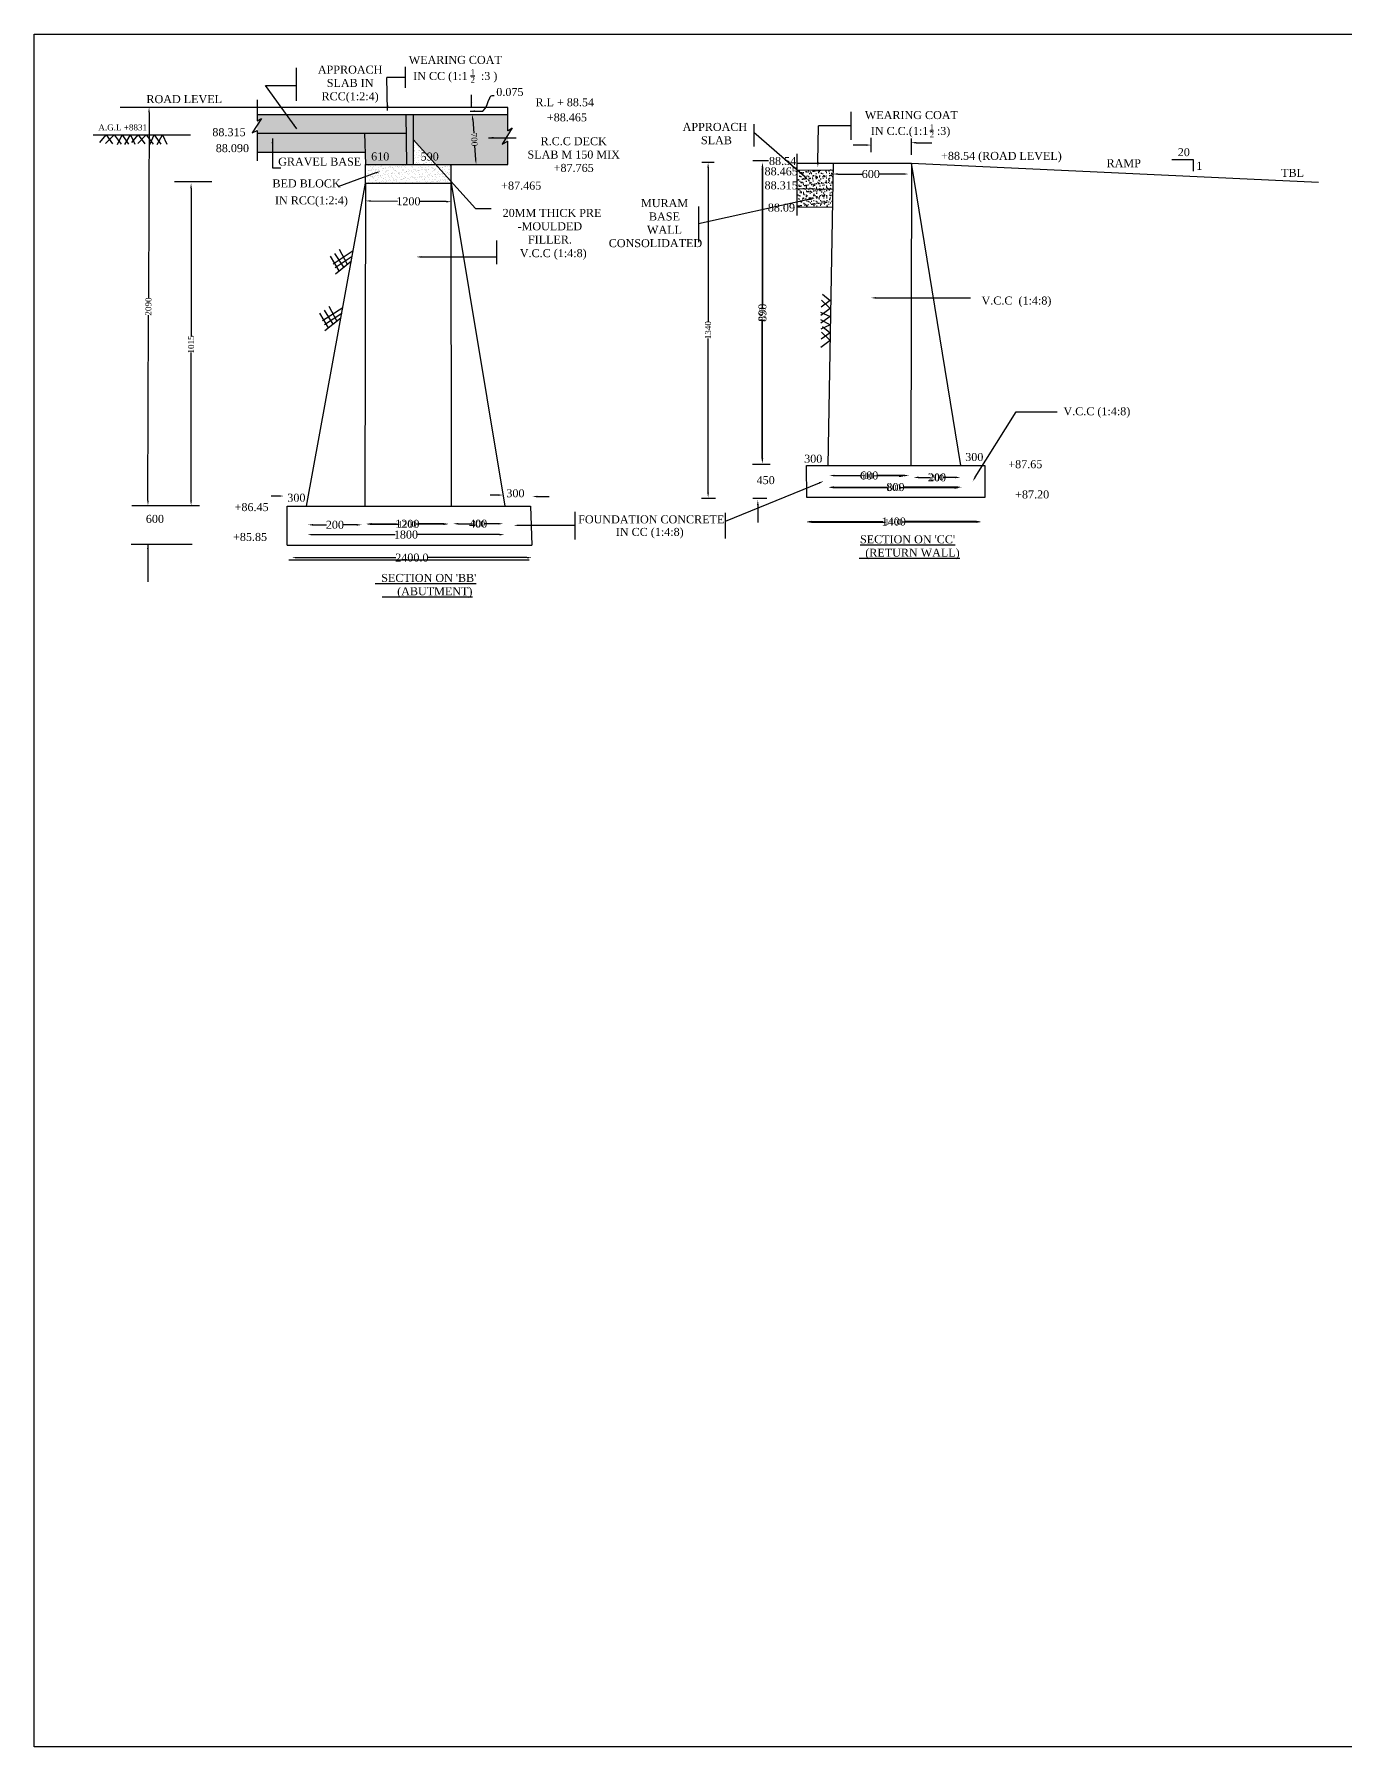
# Model space of a CAD drawing. Header units: millimetres. Extents: x 985 to 27594, y 860 to 17976.
# Drawn here: x 985 to 14090, y 860 to 17976 of the extents above; entities that cross this region are included whole.
import ezdxf

# ---------------------------------------------------------------- set-up
doc = ezdxf.new("R2010")
doc.units = ezdxf.units.MM
for name, color, linetype in [('DIM', 5, 'Continuous'), ('DOT LINE', 3, 'Continuous'), ('dwg', 20, 'Continuous'), ('HATCH', 2, 'Continuous'), ('TEXT', 7, 'Continuous')]:
    doc.layers.add(name, color=color, linetype=linetype)
doc.layers.add('TITLE', color=7, linetype='Continuous', lineweight=30)
doc.styles.get("Standard").update_dxf_attribs({"font": 'TIMES.TTF', "height": 60})
doc.dimstyles.get("Standard").update_dxf_attribs({"dimtxt": 60, "dimasz": 50, "dimexe": 0.18, "dimexo": 0.0625, "dimgap": 0.09, "dimtad": 0, "dimdec": 1, "dimzin": 0, "dimdsep": 46, "dimtxsty": 'Standard', "dimcen": 0.1035, "dimse1": 1, "dimse2": 1, "dimclrd": 5, "dimclre": 5, "dimclrt": 4, "dimadec": 0, "dimazin": 0, "dimtfac": 1, "dimtdec": 1, "dimtofl": 0, "dimtmove": 0, "dimatfit": 3, "dimfxl": 1, "dimtolj": 1, "dimtzin": 0, "dimarcsym": 0})

# ---------------------------------------------------------------- blocks, each defined once
blk = doc.blocks.new('*D2')
at = {"layer": 'Defpoints', "color": 0}
for p in [(7702, 16692), (7718, 16692), (7702, 13345)]:
    blk.add_point(p, dxfattribs=at)
at = {"layer": 'DIM', "color": 5, "lineweight": -2}
for p, q in [((7718, 16642), (7718, 15100)), ((7718, 13395), (7718, 14937))]:
    blk.add_line(p, q, dxfattribs=at)
at = {"layer": 'DIM', "color": 5}
for points in [[(7710, 16642), (7727, 16642), (7718, 16692)], [(7710, 13395), (7727, 13395), (7718, 13345)]]:
    blk.add_solid(points, dxfattribs=at)
at = {"layer": 'DIM', "color": 4, "insert": (7718, 15019), "char_height": 60, "attachment_point": 5, "rotation": 90}
blk.add_mtext('\\A1;1340', dxfattribs=at)
blk = doc.blocks.new('*D3')
at = {"layer": 'Defpoints', "color": 0}
for p in [(2132, 17245), (2121, 13266), (2121, 13266)]:
    blk.add_point(p, dxfattribs=at)
at = {"layer": 'DIM', "color": 5, "lineweight": -2}
for p, q in [((2132, 17195), (2127, 15342)), ((2121, 13316), (2126, 15169))]:
    blk.add_line(p, q, dxfattribs=at)
at = {"layer": 'DIM', "color": 5}
for points in [[(2123, 17195), (2140, 17195), (2132, 17245)], [(2113, 13316), (2130, 13316), (2121, 13266)]]:
    blk.add_solid(points, dxfattribs=at)
at = {"layer": 'DIM', "color": 4, "insert": (2126, 15255), "char_height": 60, "attachment_point": 5, "rotation": 89.8432}
blk.add_mtext('\\A1;2090', dxfattribs=at)
blk = doc.blocks.new('*D4')
at = {"layer": 'Defpoints', "color": 0}
for p in [(2539, 16487), (2552, 16487), (2539, 13266)]:
    blk.add_point(p, dxfattribs=at)
at = {"layer": 'DIM', "color": 5, "lineweight": -2}
for p, q in [((2552, 16437), (2552, 14957)), ((2552, 13316), (2552, 14796))]:
    blk.add_line(p, q, dxfattribs=at)
at = {"layer": 'DIM', "color": 5}
for points in [[(2543, 16437), (2560, 16437), (2552, 16487)], [(2543, 13316), (2560, 13316), (2552, 13266)]]:
    blk.add_solid(points, dxfattribs=at)
at = {"layer": 'DIM', "color": 4, "insert": (2552, 14876), "char_height": 60, "attachment_point": 5, "rotation": 90}
blk.add_mtext('\\A1;1015', dxfattribs=at)
blk = doc.blocks.new('*D5')
at = {"layer": 'Defpoints', "color": 0}
for p in [(5358, 17173), (5396, 16676), (5400, 16676)]:
    blk.add_point(p, dxfattribs=at)
at = {"layer": 'DIM', "color": 5, "lineweight": -2}
for p, q in [((5366, 17124), (5376, 16988)), ((5396, 16726), (5386, 16862))]:
    blk.add_line(p, q, dxfattribs=at)
at = {"layer": 'DIM', "color": 5}
for points in [[(5374, 17124), (5357, 17123), (5362, 17174)], [(5404, 16727), (5387, 16726), (5400, 16676)]]:
    blk.add_solid(points, dxfattribs=at)
at = {"layer": 'DIM', "color": 4, "insert": (5381, 16925), "char_height": 60, "attachment_point": 5, "rotation": 274.3344}
blk.add_mtext('\\A1;700', dxfattribs=at)
blk = doc.blocks.new('*D6')
at = {"layer": 'Defpoints', "color": 0}
for p in [(8700, 13106), (10446, 13106), (10446, 13101)]:
    blk.add_point(p, dxfattribs=at)
at = {"layer": 'DIM', "color": 5, "lineweight": -2}
for p, q in [((8750, 13101), (9491, 13101)), ((10396, 13101), (9655, 13101))]:
    blk.add_line(p, q, dxfattribs=at)
at = {"layer": 'DIM', "color": 5}
for points in [[(8750, 13110), (8750, 13093), (8700, 13101)], [(10396, 13110), (10396, 13093), (10446, 13101)]]:
    blk.add_solid(points, dxfattribs=at)
at = {"layer": 'DIM', "color": 4, "insert": (9573, 13101), "char_height": 60, "attachment_point": 5}
blk.add_mtext('\\A1;1400', dxfattribs=at)
blk = doc.blocks.new('*D7')
at = {"layer": 'Defpoints', "color": 0}
for p in [(8930, 13566), (9677, 13558), (9677, 13558)]:
    blk.add_point(p, dxfattribs=at)
at = {"layer": 'DIM', "color": 5, "lineweight": -2}
for p, q in [((8980, 13566), (9240, 13563)), ((9627, 13559), (9366, 13562))]:
    blk.add_line(p, q, dxfattribs=at)
at = {"layer": 'DIM', "color": 5}
for points in [[(8980, 13574), (8979, 13558), (8930, 13566)], [(9627, 13567), (9627, 13550), (9677, 13558)]]:
    blk.add_solid(points, dxfattribs=at)
at = {"layer": 'DIM', "color": 4, "insert": (9303, 13562), "char_height": 60, "attachment_point": 5, "rotation": 359.361}
blk.add_mtext('\\A1;600', dxfattribs=at)
blk = doc.blocks.new('*D8')
at = {"layer": 'Defpoints', "color": 0}
for p in [(9772, 13547), (10239, 13547), (10239, 13547)]:
    blk.add_point(p, dxfattribs=at)
at = {"layer": 'DIM', "color": 5, "lineweight": -2}
for p, q in [((9822, 13547), (9941, 13547)), ((10189, 13547), (10069, 13547))]:
    blk.add_line(p, q, dxfattribs=at)
at = {"layer": 'DIM', "color": 5}
for points in [[(9822, 13556), (9822, 13539), (9772, 13547)], [(10189, 13556), (10189, 13539), (10239, 13547)]]:
    blk.add_solid(points, dxfattribs=at)
at = {"layer": 'DIM', "color": 4, "insert": (10005, 13547), "char_height": 60, "attachment_point": 5}
blk.add_mtext('\\A1;200', dxfattribs=at)
blk = doc.blocks.new('*D9')
at = {"layer": 'Defpoints', "color": 0}
for p in [(8926, 13450), (10229, 13446), (10229, 13442)]:
    blk.add_point(p, dxfattribs=at)
at = {"layer": 'DIM', "color": 5, "lineweight": -2}
for p, q in [((8976, 13446), (9515, 13444)), ((10179, 13442), (9640, 13444))]:
    blk.add_line(p, q, dxfattribs=at)
at = {"layer": 'DIM', "color": 5}
for points in [[(8976, 13454), (8976, 13437), (8926, 13446)], [(10179, 13450), (10179, 13433), (10229, 13442)]]:
    blk.add_solid(points, dxfattribs=at)
at = {"layer": 'DIM', "color": 4, "insert": (9578, 13444), "char_height": 60, "attachment_point": 5, "rotation": 359.8169}
blk.add_mtext('\\A1;800', dxfattribs=at)
blk = doc.blocks.new('*D10')
at = {"layer": 'Defpoints', "color": 0}
for p in [(4305, 13083), (5121, 13083), (5121, 13079)]:
    blk.add_point(p, dxfattribs=at)
at = {"layer": 'DIM', "color": 5, "lineweight": -2}
for p, q in [((4355, 13079), (4631, 13079)), ((5071, 13079), (4795, 13079))]:
    blk.add_line(p, q, dxfattribs=at)
at = {"layer": 'DIM', "color": 5}
for points in [[(4355, 13087), (4355, 13071), (4305, 13079)], [(5071, 13087), (5071, 13071), (5121, 13079)]]:
    blk.add_solid(points, dxfattribs=at)
at = {"layer": 'DIM', "color": 4, "insert": (4713, 13079), "char_height": 60, "attachment_point": 5}
blk.add_mtext('\\A1;1200', dxfattribs=at)
blk = doc.blocks.new('*D11')
at = {"layer": 'Defpoints', "color": 0}
for p in [(5171, 13084), (5671, 13084), (5671, 13084)]:
    blk.add_point(p, dxfattribs=at)
at = {"layer": 'DIM', "color": 5, "lineweight": -2}
for p, q in [((5221, 13084), (5356, 13084)), ((5621, 13084), (5485, 13084))]:
    blk.add_line(p, q, dxfattribs=at)
at = {"layer": 'DIM', "color": 5}
for points in [[(5221, 13092), (5221, 13076), (5171, 13084)], [(5621, 13092), (5621, 13076), (5671, 13084)]]:
    blk.add_solid(points, dxfattribs=at)
at = {"layer": 'DIM', "color": 4, "insert": (5421, 13084), "char_height": 60, "attachment_point": 5}
blk.add_mtext('\\A1;400', dxfattribs=at)
blk = doc.blocks.new('*D12')
at = {"layer": 'Defpoints', "color": 0}
for p in [(8257, 16672), (8257, 13688), (8260, 13688)]:
    blk.add_point(p, dxfattribs=at)
at = {"layer": 'DIM', "color": 5, "lineweight": -2}
for p, q in [((8260, 16622), (8260, 15243)), ((8260, 13738), (8260, 15118))]:
    blk.add_line(p, q, dxfattribs=at)
at = {"layer": 'DIM', "color": 5}
for points in [[(8251, 16622), (8268, 16622), (8260, 16672)], [(8251, 13738), (8268, 13738), (8260, 13688)]]:
    blk.add_solid(points, dxfattribs=at)
at = {"layer": 'DIM', "color": 4, "insert": (8260, 15180), "char_height": 60, "attachment_point": 5, "rotation": 90}
blk.add_mtext('\\A1;890', dxfattribs=at)

msp = doc.modelspace()

# ---------------------------------------------------------------- hatches: boundary and pattern name
at = {"layer": 'HATCH'}
h = msp.add_hatch(dxfattribs=at)
h.set_pattern_fill('AR-SAND', color=256, style=0)
h.paths.add_polyline_path([(4698.33, 17173.45), (3213.87, 17173.89), (3213.87, 16987.48), (4700.99, 16987.48)])
h.paths.add_polyline_path([(4284.61, 16987.48), (3213.87, 16987.48), (3213.87, 16797.96), (4291.72, 16797.96)])
h.paths.add_polyline_path([(4700.99, 16987.48), (4284.61, 16987.48), (4296.29, 16676.07), (4705.45, 16676.07)])
h.paths.add_polyline_path([(5717.5, 17173.14), (4769.48, 17173.43), (4770.67, 16924.75), (4995.12, 16676.07), (5717.5, 16676.07)])
h.paths.add_polyline_path([(4331.54, 16815.37), (4539.44, 16815.37), (4539.44, 16693.99), (4331.54, 16693.99)], flags=24)
h.paths.add_polyline_path([(5433.47, 17033.54), (5449.24, 16825.54), (5327.97, 16816.35), (5312.21, 17024.35)], flags=24)
h.paths.add_polyline_path([(4825.5, 16814.75), (5032.83, 16814.75), (5032.83, 16693.13), (4825.5, 16693.13)], flags=25)
msp.add_hatch(color=256, dxfattribs=at).paths.add_polyline_path([(4769.48, 17173.43), (4698.33, 17173.45), (4705.45, 16676.07), (4771.86, 16676.07)])
h = msp.add_hatch(dxfattribs=at)
h.set_pattern_fill('AR-SAND', color=256, style=0)
h.paths.add_polyline_path([(8966.77, 16620.12), (8606.01, 16618.42), (8606.01, 16435.15), (8963.36, 16428.96)])
h.paths.add_polyline_path([(8963.36, 16428.96), (8606.01, 16435.15), (8606.01, 16247.59), (8960.2, 16252.39)])

# ---------------------------------------------------------------- linework, layer by layer
at = {"layer": 'DIM'}
for p, q in [((9145.96, 17201.15), (9145.96, 16921.33)), ((8174.65, 17078.9), (8174.65, 16853.41)), ((9145.96, 17061.24), (8819.85, 17061.24)), ((9344.89, 16940.79), (9344.89, 16797.02)), ((9747.67, 16933.02), (9747.67, 16769.82)), ((5603.2, 15915.73), (5603.2, 15677.23)), ((6387.18, 13202.26), (6387.18, 12925.63))]:
    msp.add_line(p, q, dxfattribs=at)
at = {"layer": 'DIM', "color": 5}
for p, q in [((8261.21, 16647.25), (8261.21, 15275.84)), ((9016.07, 16579.43), (9259.88, 16579.43)), ((9671.76, 16579.43), (9427.96, 16579.43)), ((4345.89, 16310.11), (4614.15, 16307.7)), ((5100.77, 16303.32), (4832.52, 16305.73)), ((8261.21, 13738.43), (8261.21, 15109.83)), ((8979.53, 13565.89), (9244.05, 13565.89)), ((9676.65, 13565.89), (9412.13, 13565.89)), ((9821.56, 13547.21), (9920.14, 13547.21)), ((10189.35, 13547.21), (10090.76, 13547.21)), ((8975.78, 13450.05), (9507.05, 13450.05)), ((10204.32, 13450.05), (9673.05, 13450.05)), ((3770.01, 13073.13), (3903.74, 13073.13)), ((4208.1, 13073.13), (4074.36, 13073.13)), ((4355.29, 13083.02), (4603.71, 13083.02)), ((5070.51, 13083.02), (4822.09, 13083.02)), ((5220.58, 13084.13), (5334.92, 13084.13)), ((5620.57, 13084.13), (5506.23, 13084.13)), ((8750.18, 13105.57), (9464.01, 13105.57)), ((10396.21, 13105.57), (9682.38, 13105.57)), ((3764.99, 12975.15), (4589.7, 12975.15)), ((5632.8, 12975.15), (4808.08, 12975.15)), ((3608.11, 12745.14), (4598.97, 12745.14)), ((5908.11, 12745.14), (4917.24, 12745.14))]:
    msp.add_line(p, q, dxfattribs=at)
at = {"layer": 'DIM'}
for points in [[(3600.59, 17639.64), (3600.59, 17312.53)], [(4690.81, 17650.37), (4690.81, 17441.23)], [(4690.81, 17545.8), (4508.21, 17545.8)], [(5467.03, 17208.14), (5492.08, 17234.86), (5506.38, 17265), (5521.43, 17304.39), (5536.13, 17339.86), (5541.87, 17352.2), (5551.15, 17359.7), (5559.54, 17364.99), (5574.11, 17364.99), (5581.18, 17364.99)], [(8684.23, 16550.1), (8174.65, 16995.24)], [(8815.41, 16698.27), (8819.85, 17061.24)], [(9294.89, 16868.9), (9167.19, 16868.9)], [(9797.67, 16892.78), (9954.36, 16892.78)], [(3364.68, 16642.23), (3447.58, 16642.23)], [(7656.27, 16698.44), (7780.08, 16698.44)], [(8164.46, 16713.8), (8321.17, 16713.8)], [(2387.74, 16504.83), (2758.81, 16504.83)], [(4397.88, 16590.45), (4017.69, 16450.5)], [(8737.62, 16326.6), (7620.7, 16081.42)], [(7620.87, 16254.62), (7620.87, 15897.57)], [(4852.65, 15750.62), (5603.2, 15750.62)], [(9395.8, 15341.44), (10341.03, 15341.44)], [(10387.39, 13549.14), (10794.78, 14202.13), (11207.11, 14202.13)], [(8162.9, 13678.88), (8338.34, 13678.88)], [(3429.68, 13361.16), (3352.82, 13361.16)], [(5617.75, 13370.76), (5538.98, 13370.76)], [(6011.85, 13355.77), (6128.65, 13355.77)], [(8827.61, 13491.16), (7889.04, 13108.12)], [(1959.23, 13266.1), (2634.92, 13266.1)], [(7651.25, 13340.66), (7790.68, 13340.66)], [(7889.04, 13194.13), (7889.04, 12937.54)], [(8164.56, 13338.49), (8306.52, 13338.49)], [(8215.03, 13270.19), (8215.03, 13095.82)], [(5824.86, 13068.22), (6387.18, 13068.22)], [(1952.39, 12881.03), (2562.93, 12881.03)]]:
    msp.add_lwpolyline(points, dxfattribs=at)
for points in [[(9294.89, 16877.24), (9344.89, 16868.9), (9294.89, 16860.57)], [(9797.67, 16884.45), (9747.67, 16892.78), (9797.67, 16901.12)], [(4395, 16598.27), (4444.8, 16607.73), (4400.76, 16582.63)], [(8823.74, 16698.17), (8814.79, 16648.27), (8807.07, 16698.37)], [(8689.72, 16556.37), (8721.89, 16517.2), (8678.75, 16543.82)], [(8735.83, 16334.74), (8786.46, 16337.32), (8739.41, 16318.46)], [(4852.65, 15742.28), (4802.65, 15750.62), (4852.65, 15758.95)], [(9395.8, 15333.11), (9345.8, 15341.44), (9395.8, 15349.77)], [(10394.46, 13544.73), (10360.93, 13506.72), (10380.32, 13553.55)], [(3429.68, 13369.5), (3479.68, 13361.16), (3429.68, 13352.83)], [(5617.75, 13379.1), (5667.75, 13370.76), (5617.75, 13362.43)], [(6011.85, 13347.43), (5961.85, 13355.77), (6011.85, 13364.1)], [(8824.46, 13498.88), (8873.9, 13510.05), (8830.76, 13483.45)], [(8206.7, 13270.19), (8215.03, 13320.19), (8223.37, 13270.19)], [(5824.86, 13059.89), (5774.86, 13068.22), (5824.86, 13076.55)]]:
    msp.add_solid(points, dxfattribs=at)
at = {"layer": 'DIM', "color": 5}
for points in [[(8252.88, 16647.25), (8269.54, 16647.25), (8261.21, 16697.25)], [(9016.07, 16587.77), (9016.07, 16571.1), (8966.07, 16579.43)], [(9671.76, 16587.77), (9671.76, 16571.1), (9721.76, 16579.43)], [(4345.97, 16318.45), (4345.82, 16301.78), (4295.89, 16310.56)], [(5100.85, 16311.65), (5100.7, 16294.98), (5150.77, 16302.87)], [(8252.88, 13738.43), (8269.54, 13738.43), (8261.21, 13688.43)], [(8979.53, 13574.22), (8979.53, 13557.56), (8929.53, 13565.89)], [(9676.65, 13574.22), (9676.65, 13557.56), (9726.65, 13565.89)], [(9821.56, 13555.54), (9821.56, 13538.87), (9771.56, 13547.21)], [(10189.35, 13555.54), (10189.35, 13538.87), (10239.35, 13547.21)], [(8975.78, 13458.38), (8975.78, 13441.72), (8925.78, 13450.05)], [(10204.32, 13458.38), (10204.32, 13441.72), (10254.32, 13450.05)], [(3770.01, 13081.46), (3770.01, 13064.8), (3720.01, 13073.13)], [(4208.1, 13081.46), (4208.1, 13064.8), (4258.1, 13073.13)], [(4355.29, 13091.35), (4355.29, 13074.68), (4305.29, 13083.02)], [(5070.51, 13091.35), (5070.51, 13074.68), (5120.51, 13083.02)], [(5220.58, 13092.46), (5220.58, 13075.79), (5170.58, 13084.13)], [(5620.57, 13092.46), (5620.57, 13075.79), (5670.57, 13084.13)], [(8750.18, 13113.9), (8750.18, 13097.24), (8700.18, 13105.57)], [(10396.21, 13113.9), (10396.21, 13097.24), (10446.21, 13105.57)], [(3764.99, 12983.48), (3764.99, 12966.82), (3714.99, 12975.15)], [(5632.8, 12983.48), (5632.8, 12966.82), (5682.8, 12975.15)], [(3608.11, 12753.48), (3608.11, 12736.81), (3558.11, 12745.14)], [(5908.11, 12753.48), (5908.11, 12736.81), (5958.11, 12745.14)]]:
    msp.add_solid(points, dxfattribs=at)
at = {"layer": 'DOT LINE'}
for p, q in [((9752.02, 16687.97), (9742.5, 13666.53)), ((4296.29, 16489.2), (4289.16, 13259.76)), ((5153.87, 13259.76), (5150.58, 16489.2))]:
    msp.add_line(p, q, dxfattribs=at)
at = {"layer": 'dwg'}
for p, q in [((4770.67, 16924.75), (5392.62, 16235.65)), ((5717.5, 16676.07), (5717.5, 16906.42)), ((8606.01, 16780.52), (8606.01, 16166.05)), ((4296.29, 16489.2), (4296.29, 16676.07)), ((4296.29, 16676.07), (5717.5, 16676.07)), ((5150.58, 16489.2), (5150.58, 16676.07)), ((8606.01, 16687.97), (9752.02, 16687.97)), ((8606.01, 16618.42), (8966.77, 16620.12)), ((8967.99, 16687.97), (8913.96, 13666.53)), ((10245.09, 13666.53), (9752.02, 16687.97)), ((9752.02, 16687.97), (13817.02, 16497.98)), ((12352.52, 16723.85), (12565.32, 16723.85)), ((12565.32, 16723.85), (12565.32, 16609.63)), ((3703.82, 13259.76), (4296.29, 16489.2)), ((4296.29, 16489.2), (5150.58, 16489.2)), ((5150.58, 16489.2), (5686.16, 13259.76)), ((8606.01, 16435.15), (8963.36, 16428.96)), ((5392.62, 16235.65), (5549.75, 16235.65)), ((8702.53, 13666.53), (10482.05, 13666.53)), ((8705.07, 13346.96), (8702.53, 13666.53)), ((10482.05, 13666.53), (10482.05, 13346.96)), ((3512.57, 12870.61), (3512.57, 13259.76)), ((3512.57, 13259.76), (5944.78, 13259.76)), ((5944.78, 13259.76), (5956.34, 12870.61)), ((10482.05, 13346.96), (8705.07, 13346.96)), ((3512.57, 12870.61), (5956.34, 12870.61)), ((3529.55, 12724.82), (5929.55, 12724.82))]:
    msp.add_line(p, q, dxfattribs=at)
for points in [[(3213.87, 17321.07), (3213.87, 17112.36)], [(5717.5, 17010.06), (5717.5, 17244.69), (1844.37, 17244.69)], [(3213.87, 17112.36), (3255.06, 17134.36), (3163.51, 16992.15), (3213.87, 17015.75)], [(3213.87, 17173.89), (5717.5, 17173.14)], [(4698.33, 17173.45), (4705.45, 16676.07)], [(4769.48, 17173.43), (4771.86, 16676.07)], [(1574.72, 16972.82), (2547.03, 16972.82)], [(3213.87, 17015.75), (3213.87, 16710.42)], [(3213.87, 16987.48), (4700.99, 16987.48)], [(4284.61, 16987.48), (4296.29, 16676.07)], [(5717.5, 17010.06), (5760.86, 17042.44), (5660.61, 16876.39), (5717.5, 16906.42)], [(3213.87, 16797.96), (4291.72, 16797.96)], [(8606.01, 16435.15), (8963.36, 16428.96)], [(8606.01, 16247.59), (8960.2, 16252.39)], [(3940.86, 15758.93), (4027.83, 15610.37)], [(3970.16, 15683.21), (4172.51, 15814.51)], [(3985.67, 15786.47), (4073.96, 15647.47)], [(3990.85, 15645.35), (4161.98, 15757.12)], [(4032.21, 15829.49), (4112.72, 15678.66)], [(3994.29, 15583.4), (4153.62, 15711.55)], [(3865.03, 15113.83), (4068.14, 15245.62)], [(3927.07, 15260.11), (4007.59, 15109.27)], [(3835.73, 15189.55), (3922.69, 15040.99)], [(3880.54, 15217.08), (3968.82, 15078.09)], [(3885.71, 15075.96), (4057.61, 15188.24)], [(3889.16, 15014.01), (4049.28, 15142.81)]]:
    msp.add_lwpolyline(points, dxfattribs=at)
at = {"layer": 'HATCH'}
for p, q in [((4774.72, 16908.21), (4774.72, 16908.21)), ((4775.7, 16815.04), (4775.7, 16815.04)), ((4780.38, 16810.75), (4780.38, 16810.75)), ((4784.34, 16865.62), (4784.34, 16865.62)), ((4785.69, 16842.26), (4785.69, 16842.26)), ((4785.94, 16816.68), (4785.94, 16816.68)), ((4788.79, 16808.5), (4788.79, 16808.5)), ((4799.87, 16875.73), (4799.87, 16875.73)), ((4800, 16885.04), (4800, 16885.04)), ((4802.48, 16790.51), (4802.48, 16790.51)), ((4804.68, 16880.75), (4804.68, 16880.75)), ((4806.21, 16778.65), (4806.21, 16778.65)), ((4813.09, 16877.47), (4813.09, 16877.47)), ((4815.52, 16873.79), (4815.52, 16873.79)), ((4820.2, 16842.96), (4820.2, 16842.96)), ((4821.8, 16794.02), (4821.8, 16794.02)), ((4823.29, 16813.05), (4823.29, 16813.05)), ((4826.78, 16860.5), (4826.78, 16860.5)), ((4836.03, 16810.19), (4836.03, 16810.19)), ((4836.51, 16814.79), (4836.51, 16814.79)), ((4846.75, 16803.36), (4846.75, 16803.36)), ((4854.54, 16819.15), (4854.54, 16819.15)), ((4857.16, 16817.51), (4857.16, 16817.51)), ((4885.31, 16778.8), (4885.31, 16778.8)), ((4886.77, 16793.71), (4886.77, 16793.71)), ((4297.96, 16607), (4297.96, 16607)), ((4323.16, 16615.67), (4323.16, 16615.67)), ((4325.64, 16664.15), (4325.64, 16664.15)), ((4327.24, 16615.21), (4327.24, 16615.21)), ((4334.08, 16675.15), (4334.08, 16675.15)), ((4336.38, 16617.41), (4336.38, 16617.41)), ((4343.88, 16618.37), (4343.88, 16618.37)), ((4344.35, 16656.75), (4344.35, 16656.75)), ((4354.59, 16611.54), (4354.59, 16611.54)), ((4357.03, 16620.13), (4357.03, 16620.13)), ((4359.98, 16640.34), (4359.98, 16640.34)), ((4369.63, 16633.58), (4369.63, 16633.58)), ((4372.64, 16650.58), (4372.64, 16650.58)), ((4374.31, 16629.29), (4374.31, 16629.29)), ((4390.61, 16663.84), (4390.61, 16663.84)), ((4391.53, 16624.68), (4391.53, 16624.68)), ((4392.21, 16614.9), (4392.21, 16614.9)), ((4396.41, 16609.04), (4396.41, 16609.04)), ((4404.75, 16626.42), (4404.75, 16626.42)), ((4413.18, 16675.29), (4413.18, 16675.29)), ((4422.98, 16618.51), (4422.98, 16618.51)), ((4425.4, 16629.13), (4425.4, 16629.13)), ((4426.47, 16641.18), (4426.47, 16641.18)), ((4433.69, 16611.69), (4433.69, 16611.69)), ((4445.99, 16655.88), (4445.99, 16655.88)), ((4450.67, 16651.59), (4450.67, 16651.59)), ((4451.74, 16650.73), (4451.74, 16650.73)), ((4459.21, 16666.31), (4459.21, 16666.31)), ((4459.9, 16633.68), (4459.9, 16633.68)), ((4460.81, 16617.37), (4460.81, 16617.37)), ((4472.76, 16631.34), (4472.76, 16631.34)), ((4473.12, 16635.42), (4473.12, 16635.42)), ((4491.44, 16640.87), (4491.44, 16640.87)), ((4492.28, 16675.44), (4492.28, 16675.44)), ((4493.77, 16638.14), (4493.77, 16638.14)), ((4498.05, 16608.17), (4498.05, 16608.17)), ((4502.08, 16618.65), (4502.08, 16618.65)), ((4502.73, 16603.88), (4502.73, 16603.88)), ((4512.79, 16611.83), (4512.79, 16611.83)), ((4525.7, 16667.16), (4525.7, 16667.16)), ((4527.02, 16673.88), (4527.02, 16673.88)), ((4527.3, 16618.22), (4527.3, 16618.22)), ((4528.27, 16642.68), (4528.27, 16642.68)), ((4530.84, 16650.87), (4530.84, 16650.87)), ((4541.49, 16644.42), (4541.49, 16644.42)), ((4549.12, 16653.63), (4549.12, 16653.63)), ((4560.05, 16643.34), (4560.05, 16643.34)), ((4562.14, 16647.14), (4562.14, 16647.14)), ((4571.38, 16675.58), (4571.38, 16675.58)), ((4574.4, 16630.46), (4574.4, 16630.46)), ((4579.08, 16626.17), (4579.08, 16626.17)), ((4581.18, 16618.8), (4581.18, 16618.8)), ((4590.68, 16666.85), (4590.68, 16666.85)), ((4591.89, 16611.97), (4591.89, 16611.97)), ((4592.28, 16617.9), (4592.28, 16617.9)), ((4596.64, 16651.68), (4596.64, 16651.68)), ((4601.18, 16605.92), (4601.18, 16605.92)), ((4609.86, 16653.42), (4609.86, 16653.42)), ((4609.94, 16651.01), (4609.94, 16651.01)), ((4625.48, 16675.92), (4625.48, 16675.92)), ((4626.53, 16644.19), (4626.53, 16644.19)), ((4630.51, 16656.14), (4630.51, 16656.14)), ((4650.48, 16675.72), (4650.48, 16675.72)), ((4650.76, 16652.76), (4650.76, 16652.76)), ((4655.44, 16648.47), (4655.44, 16648.47)), ((4659.28, 16669.32), (4659.28, 16669.32)), ((4660.28, 16618.94), (4660.28, 16618.94)), ((4660.88, 16620.38), (4660.88, 16620.38)), ((4665.01, 16660.68), (4665.01, 16660.68)), ((4670.99, 16612.12), (4670.99, 16612.12)), ((4677.54, 16628.22), (4677.54, 16628.22)), ((4678.23, 16662.42), (4678.23, 16662.42)), ((4689.04, 16651.16), (4689.04, 16651.16)), ((4691.51, 16643.88), (4691.51, 16643.88)), ((4698.88, 16665.14), (4698.88, 16665.14)), ((4702.82, 16605.05), (4702.82, 16605.05)), ((4725.77, 16670.17), (4725.77, 16670.17)), ((4727.11, 16675.05), (4727.11, 16675.05)), ((4727.37, 16621.22), (4727.37, 16621.22)), ((4729.58, 16675.87), (4729.58, 16675.87)), ((4731.79, 16670.76), (4731.79, 16670.76)), ((4733.38, 16669.68), (4733.38, 16669.68)), ((4739.38, 16619.09), (4739.38, 16619.09)), ((4746.6, 16671.42), (4746.6, 16671.42)), ((4750.09, 16612.26), (4750.09, 16612.26)), ((4753.89, 16650.51), (4753.89, 16650.51)), ((4756.8, 16607), (4756.8, 16607)), ((4760.11, 16646.35), (4760.11, 16646.35)), ((4767.25, 16674.14), (4767.25, 16674.14)), ((4768.13, 16651.3), (4768.13, 16651.3)), ((4770.02, 16608.74), (4770.02, 16608.74)), ((4777.45, 16746.44), (4777.45, 16746.44)), ((4778.19, 16720.51), (4778.19, 16720.51)), ((4778.34, 16741.36), (4778.34, 16741.36)), ((4779.17, 16627.34), (4779.17, 16627.34)), ((4783.86, 16623.05), (4783.86, 16623.05)), ((4787.54, 16767.74), (4787.54, 16767.74)), ((4788.16, 16739.61), (4788.16, 16739.61)), ((4789.14, 16718.8), (4789.14, 16718.8)), ((4790.67, 16611.46), (4790.67, 16611.46)), ((4790.74, 16669.85), (4790.74, 16669.85)), ((4791.56, 16743.1), (4791.56, 16743.1)), ((4792.34, 16620.91), (4792.34, 16620.91)), ((4797.96, 16682.83), (4797.96, 16682.83)), ((4801.75, 16678.68), (4801.75, 16678.68)), ((4803.47, 16697.34), (4803.47, 16697.34)), ((4805.95, 16602.81), (4805.95, 16602.81)), ((4808.15, 16693.05), (4808.15, 16693.05)), ((4808.67, 16676.01), (4808.67, 16676.01)), ((4812.21, 16745.82), (4812.21, 16745.82)), ((4814.98, 16680.42), (4814.98, 16680.42)), ((4818.48, 16619.23), (4818.48, 16619.23)), ((4823.4, 16745.08), (4823.4, 16745.08)), ((4825, 16696.14), (4825, 16696.14)), ((4825.17, 16616), (4825.17, 16616)), ((4826.6, 16647.2), (4826.6, 16647.2)), ((4826.72, 16715.05), (4826.72, 16715.05)), ((4827.76, 16767.34), (4827.76, 16767.34)), ((4829.19, 16612.41), (4829.19, 16612.41)), ((4830.25, 16672.8), (4830.25, 16672.8)), ((4832.45, 16763.05), (4832.45, 16763.05)), ((4835.63, 16683.14), (4835.63, 16683.14)), ((4838.39, 16617.74), (4838.39, 16617.74)), ((4846.71, 16750.36), (4846.71, 16750.36)), ((4847.23, 16651.44), (4847.23, 16651.44)), ((4854.54, 16742.8), (4854.54, 16742.8)), ((4855.53, 16649.64), (4855.53, 16649.64)), ((4856.14, 16770.21), (4856.14, 16770.21)), ((4856.55, 16746.58), (4856.55, 16746.58)), ((4857.74, 16721.27), (4857.74, 16721.27)), ((4859.04, 16620.46), (4859.04, 16620.46)), ((4859.34, 16672.33), (4859.34, 16672.33)), ((4859.93, 16752.11), (4859.93, 16752.11)), ((4860.21, 16645.35), (4860.21, 16645.35)), ((4860.94, 16623.38), (4860.94, 16623.38)), ((4867.26, 16739.76), (4867.26, 16739.76)), ((4870.13, 16687.68), (4870.13, 16687.68)), ((4877.06, 16682.98), (4877.06, 16682.98)), ((4879.82, 16719.63), (4879.82, 16719.63)), ((4880.58, 16754.82), (4880.58, 16754.82)), ((4882.31, 16625.1), (4882.31, 16625.1)), ((4883.35, 16689.42), (4883.35, 16689.42)), ((4884.51, 16715.34), (4884.51, 16715.34)), ((4887.77, 16676.15), (4887.77, 16676.15)), ((4888.37, 16744.77), (4888.37, 16744.77)), ((4889.97, 16695.83), (4889.97, 16695.83)), ((4891.57, 16646.89), (4891.57, 16646.89)), ((4893.54, 16625), (4893.54, 16625)), ((4897.58, 16619.37), (4897.58, 16619.37)), ((4904, 16692.14), (4904, 16692.14)), ((4905.82, 16715.19), (4905.82, 16715.19)), ((4906.6, 16695.1), (4906.6, 16695.1)), ((4906.77, 16626.74), (4906.77, 16626.74)), ((4908.29, 16612.55), (4908.29, 16612.55)), ((4915.08, 16759.37), (4915.08, 16759.37)), ((4924.23, 16722.12), (4924.23, 16722.12)), ((4925.83, 16673.17), (4925.83, 16673.17)), ((4926.33, 16651.59), (4926.33, 16651.59)), ((4927.42, 16629.46), (4927.42, 16629.46)), ((4927.43, 16624.23), (4927.43, 16624.23)), ((4931.88, 16671.93), (4931.88, 16671.93)), ((4936.57, 16667.64), (4936.57, 16667.64)), ((4938.5, 16696.68), (4938.5, 16696.68)), ((4951.72, 16698.43), (4951.72, 16698.43)), ((4956.16, 16683.12), (4956.16, 16683.12)), ((4958.58, 16698.3), (4958.58, 16698.3)), ((4958.66, 16647.39), (4958.66, 16647.39)), ((4960.18, 16649.36), (4960.18, 16649.36)), ((4961.92, 16634), (4961.92, 16634)), ((4966.87, 16676.3), (4966.87, 16676.3)), ((4972.37, 16701.14), (4972.37, 16701.14)), ((4975.14, 16635.74), (4975.14, 16635.74)), ((4976.68, 16619.52), (4976.68, 16619.52)), ((4983.95, 16624.23), (4983.95, 16624.23)), ((4987.39, 16612.69), (4987.39, 16612.69)), ((4988.63, 16619.94), (4988.63, 16619.94)), ((4990.81, 16672.86), (4990.81, 16672.86)), ((4992.41, 16623.92), (4992.41, 16623.92)), ((4995.79, 16638.46), (4995.79, 16638.46)), ((5005.43, 16651.73), (5005.43, 16651.73)), ((5026.66, 16650.21), (5026.66, 16650.21)), ((5030.29, 16643), (5030.29, 16643)), ((5035.02, 16669.68), (5035.02, 16669.68)), ((5043.51, 16644.75), (5043.51, 16644.75)), ((5055.77, 16619.66), (5055.77, 16619.66)), ((5059.41, 16675.33), (5059.41, 16675.33)), ((5060.3, 16646.52), (5060.3, 16646.52)), ((5061.01, 16626.39), (5061.01, 16626.39)), ((5064.16, 16647.46), (5064.16, 16647.46)), ((5064.98, 16642.23), (5064.98, 16642.23)), ((5066.49, 16612.84), (5066.49, 16612.84)), ((5084.53, 16651.88), (5084.53, 16651.88)), ((5087.08, 16621.98), (5087.08, 16621.98)), ((5091.64, 16649.9), (5091.64, 16649.9)), ((5098.66, 16652.01), (5098.66, 16652.01)), ((5111.88, 16653.75), (5111.88, 16653.75)), ((5127.5, 16627.24), (5127.5, 16627.24)), ((5132.53, 16656.47), (5132.53, 16656.47)), ((5134.87, 16619.8), (5134.87, 16619.8)), ((5136.66, 16668.81), (5136.66, 16668.81)), ((5141.34, 16664.52), (5141.34, 16664.52)), ((5145.58, 16612.98), (5145.58, 16612.98)), ((4305.81, 16491.02), (4305.81, 16491.02)), ((4312.08, 16548.45), (4312.08, 16548.45)), ((4314.05, 16586.83), (4314.05, 16586.83)), ((4320.05, 16586.75), (4320.05, 16586.75)), ((4321.04, 16493.59), (4321.04, 16493.59)), ((4325.72, 16489.3), (4325.72, 16489.3)), ((4328.84, 16566.27), (4328.84, 16566.27)), ((4330.44, 16517.33), (4330.44, 16517.33)), ((4334.57, 16523.23), (4334.57, 16523.23)), ((4345.33, 16563.58), (4345.33, 16563.58)), ((4346.58, 16552.99), (4346.58, 16552.99)), ((4350.02, 16559.29), (4350.02, 16559.29)), ((4359.8, 16554.73), (4359.8, 16554.73)), ((4361.58, 16591.39), (4361.58, 16591.39)), ((4363.18, 16542.45), (4363.18, 16542.45)), ((4364.4, 16554.76), (4364.4, 16554.76)), ((4364.78, 16493.51), (4364.78, 16493.51)), ((4369.99, 16490.31), (4369.99, 16490.31)), ((4372.11, 16539.05), (4372.11, 16539.05)), ((4375.11, 16547.94), (4375.11, 16547.94)), ((4380.45, 16557.45), (4380.45, 16557.45)), ((4383.22, 16492.05), (4383.22, 16492.05)), ((4384.91, 16491.16), (4384.91, 16491.16)), ((4393.15, 16586.98), (4393.15, 16586.98)), ((4393.81, 16565.96), (4393.81, 16565.96)), ((4395.41, 16517.01), (4395.41, 16517.01)), ((4397.4, 16515.88), (4397.4, 16515.88)), ((4402.08, 16511.59), (4402.08, 16511.59)), ((4403.87, 16494.77), (4403.87, 16494.77)), ((4413.67, 16523.37), (4413.67, 16523.37)), ((4414.95, 16561.99), (4414.95, 16561.99)), ((4421.69, 16585.88), (4421.69, 16585.88)), ((4424.17, 16491.34), (4424.17, 16491.34)), ((4426.37, 16581.59), (4426.37, 16581.59)), ((4428.07, 16592.24), (4428.07, 16592.24)), ((4428.17, 16563.73), (4428.17, 16563.73)), ((4429.67, 16543.3), (4429.67, 16543.3)), ((4431.27, 16494.36), (4431.27, 16494.36)), ((4438.37, 16499.31), (4438.37, 16499.31)), ((4443.49, 16554.91), (4443.49, 16554.91)), ((4448.47, 16561.34), (4448.47, 16561.34)), ((4448.82, 16566.45), (4448.82, 16566.45)), ((4451.59, 16501.05), (4451.59, 16501.05)), ((4454.21, 16548.08), (4454.21, 16548.08)), ((4462.41, 16568.43), (4462.41, 16568.43)), ((4464.01, 16519.49), (4464.01, 16519.49)), ((4464.01, 16491.3), (4464.01, 16491.3)), ((4472.24, 16503.77), (4472.24, 16503.77)), ((4472.25, 16587.12), (4472.25, 16587.12)), ((4473.75, 16538.17), (4473.75, 16538.17)), ((4478.43, 16533.88), (4478.43, 16533.88)), ((4483.32, 16571), (4483.32, 16571)), ((4492.77, 16523.52), (4492.77, 16523.52)), ((4493.04, 16591.93), (4493.04, 16591.93)), ((4494.64, 16542.99), (4494.64, 16542.99)), ((4496.24, 16494.05), (4496.24, 16494.05)), ((4496.54, 16572.74), (4496.54, 16572.74)), ((4500.53, 16513.63), (4500.53, 16513.63)), ((4506.74, 16508.31), (4506.74, 16508.31)), ((4517.19, 16575.45), (4517.19, 16575.45)), ((4519.96, 16510.05), (4519.96, 16510.05)), ((4522.59, 16555.05), (4522.59, 16555.05)), ((4524.83, 16583.63), (4524.83, 16583.63)), ((4525.81, 16490.47), (4525.81, 16490.47)), ((4528.9, 16569.28), (4528.9, 16569.28)), ((4530.5, 16520.33), (4530.5, 16520.33)), ((4533.3, 16548.23), (4533.3, 16548.23)), ((4540.61, 16512.77), (4540.61, 16512.77)), ((4543.11, 16491.45), (4543.11, 16491.45)), ((4550.11, 16560.47), (4550.11, 16560.47)), ((4551.35, 16587.27), (4551.35, 16587.27)), ((4551.69, 16580), (4551.69, 16580)), ((4554.79, 16556.18), (4554.79, 16556.18)), ((4561.65, 16594.4), (4561.65, 16594.4)), ((4563.25, 16545.46), (4563.25, 16545.46)), ((4564.85, 16496.52), (4564.85, 16496.52)), ((4564.91, 16581.74), (4564.91, 16581.74)), ((4571.86, 16523.66), (4571.86, 16523.66)), ((4575.11, 16517.31), (4575.11, 16517.31)), ((4576.89, 16535.93), (4576.89, 16535.93)), ((4585.56, 16584.46), (4585.56, 16584.46)), ((4588.33, 16519.06), (4588.33, 16519.06)), ((4593.88, 16568.96), (4593.88, 16568.96)), ((4595.48, 16520.02), (4595.48, 16520.02)), ((4601.69, 16555.19), (4601.69, 16555.19)), ((4602.17, 16512.76), (4602.17, 16512.76)), ((4606.85, 16508.47), (4606.85, 16508.47)), ((4608.98, 16521.77), (4608.98, 16521.77)), ((4612.4, 16548.37), (4612.4, 16548.37)), ((4620.06, 16589), (4620.06, 16589)), ((4622.21, 16491.59), (4622.21, 16491.59)), ((4626.46, 16582.76), (4626.46, 16582.76)), ((4628.13, 16595.25), (4628.13, 16595.25)), ((4629.73, 16546.31), (4629.73, 16546.31)), ((4630.45, 16587.41), (4630.45, 16587.41)), ((4631.14, 16578.47), (4631.14, 16578.47)), ((4631.33, 16497.37), (4631.33, 16497.37)), ((4633.28, 16590.74), (4633.28, 16590.74)), ((4643.48, 16526.32), (4643.48, 16526.32)), ((4650.96, 16523.81), (4650.96, 16523.81)), ((4653.24, 16558.22), (4653.24, 16558.22)), ((4653.93, 16593.46), (4653.93, 16593.46)), ((4656.7, 16528.06), (4656.7, 16528.06)), ((4662.48, 16571.44), (4662.48, 16571.44)), ((4664.08, 16522.49), (4664.08, 16522.49)), ((4677.35, 16530.78), (4677.35, 16530.78)), ((4678.52, 16535.05), (4678.52, 16535.05)), ((4680.79, 16555.34), (4680.79, 16555.34)), ((4683.2, 16530.76), (4683.2, 16530.76)), ((4688.43, 16598), (4688.43, 16598)), ((4691.5, 16548.51), (4691.5, 16548.51)), ((4693.11, 16594.94), (4693.11, 16594.94)), ((4694.71, 16546), (4694.71, 16546)), ((4696.31, 16497.06), (4696.31, 16497.06)), ((4701.31, 16491.73), (4701.31, 16491.73)), ((4701.65, 16599.74), (4701.65, 16599.74)), ((4705.3, 16510.51), (4705.3, 16510.51)), ((4707.5, 16600.76), (4707.5, 16600.76)), ((4709.55, 16587.55), (4709.55, 16587.55)), ((4711.85, 16535.32), (4711.85, 16535.32)), ((4722.3, 16602.46), (4722.3, 16602.46)), ((4725.07, 16537.06), (4725.07, 16537.06)), ((4728.97, 16572.28), (4728.97, 16572.28)), ((4729.6, 16580.51), (4729.6, 16580.51)), ((4730.06, 16523.95), (4730.06, 16523.95)), ((4730.57, 16523.34), (4730.57, 16523.34)), ((4745.72, 16539.78), (4745.72, 16539.78)), ((4754.88, 16557.35), (4754.88, 16557.35)), ((4759.56, 16553.06), (4759.56, 16553.06)), ((4759.89, 16555.48), (4759.89, 16555.48)), ((4761.71, 16597.41), (4761.71, 16597.41)), ((4763.31, 16548.47), (4763.31, 16548.47)), ((4764.91, 16499.53), (4764.91, 16499.53)), ((4770.6, 16548.66), (4770.6, 16548.66)), ((4780.22, 16544.32), (4780.22, 16544.32)), ((4780.41, 16491.88), (4780.41, 16491.88)), ((4781.66, 16532.81), (4781.66, 16532.81)), ((4788.65, 16587.7), (4788.65, 16587.7)), ((4793.44, 16546.06), (4793.44, 16546.06)), ((4793.94, 16571.97), (4793.94, 16571.97)), ((4795.54, 16523.03), (4795.54, 16523.03)), ((4806.94, 16509.64), (4806.94, 16509.64)), ((4809.16, 16524.09), (4809.16, 16524.09)), ((4811.62, 16505.35), (4811.62, 16505.35)), ((4814.09, 16548.78), (4814.09, 16548.78)), ((4828.2, 16598.26), (4828.2, 16598.26)), ((4829.8, 16549.32), (4829.8, 16549.32)), ((4831.23, 16579.64), (4831.23, 16579.64)), ((4831.4, 16500.38), (4831.4, 16500.38)), ((4835.92, 16575.35), (4835.92, 16575.35)), ((4838.99, 16555.63), (4838.99, 16555.63)), ((4848.59, 16553.32), (4848.59, 16553.32)), ((4849.7, 16548.8), (4849.7, 16548.8)), ((4858.01, 16555.1), (4858.01, 16555.1)), ((4859.5, 16492.02), (4859.5, 16492.02)), ((4861.81, 16555.06), (4861.81, 16555.06)), ((4862.54, 16574.44), (4862.54, 16574.44)), ((4864.14, 16525.5), (4864.14, 16525.5)), ((4867.75, 16587.84), (4867.75, 16587.84)), ((4872.01, 16490.64), (4872.01, 16490.64)), ((4882.46, 16557.78), (4882.46, 16557.78)), ((4883.29, 16531.93), (4883.29, 16531.93)), ((4885.23, 16492.38), (4885.23, 16492.38)), ((4887.98, 16527.64), (4887.98, 16527.64)), ((4888.26, 16524.24), (4888.26, 16524.24)), ((4893.17, 16597.95), (4893.17, 16597.95)), ((4894.77, 16549.01), (4894.77, 16549.01)), ((4896.37, 16500.06), (4896.37, 16500.06)), ((4905.88, 16495.1), (4905.88, 16495.1)), ((4907.59, 16601.93), (4907.59, 16601.93)), ((4910.07, 16507.4), (4910.07, 16507.4)), ((4912.27, 16597.64), (4912.27, 16597.64)), ((4916.96, 16562.32), (4916.96, 16562.32)), ((4918.09, 16555.77), (4918.09, 16555.77)), ((4928.8, 16548.95), (4928.8, 16548.95)), ((4929.03, 16575.29), (4929.03, 16575.29)), ((4930.18, 16564.06), (4930.18, 16564.06)), ((4930.63, 16526.35), (4930.63, 16526.35)), ((4934.37, 16577.39), (4934.37, 16577.39)), ((4938.6, 16492.16), (4938.6, 16492.16)), ((4940.38, 16499.64), (4940.38, 16499.64)), ((4946.85, 16587.98), (4946.85, 16587.98)), ((4950.83, 16566.78), (4950.83, 16566.78)), ((4953.6, 16501.38), (4953.6, 16501.38)), ((4959.65, 16554.23), (4959.65, 16554.23)), ((4961.78, 16600.42), (4961.78, 16600.42)), ((4963.38, 16551.48), (4963.38, 16551.48)), ((4964.33, 16549.94), (4964.33, 16549.94)), ((4964.98, 16502.54), (4964.98, 16502.54)), ((4967.36, 16524.38), (4967.36, 16524.38)), ((4974.25, 16504.1), (4974.25, 16504.1)), ((4985.33, 16571.32), (4985.33, 16571.32)), ((4986.43, 16529.69), (4986.43, 16529.69)), ((4994.01, 16574.98), (4994.01, 16574.98)), ((4995.61, 16526.04), (4995.61, 16526.04)), ((4997.19, 16555.91), (4997.19, 16555.91)), ((4998.55, 16573.06), (4998.55, 16573.06)), ((5007.9, 16549.09), (5007.9, 16549.09)), ((5008.75, 16508.64), (5008.75, 16508.64)), ((5010.72, 16599.69), (5010.72, 16599.69)), ((5011.71, 16506.52), (5011.71, 16506.52)), ((5016.39, 16502.23), (5016.39, 16502.23)), ((5017.7, 16492.31), (5017.7, 16492.31)), ((5019.2, 16575.78), (5019.2, 16575.78)), ((5021.97, 16510.38), (5021.97, 16510.38)), ((5025.95, 16588.13), (5025.95, 16588.13)), ((5028.26, 16601.27), (5028.26, 16601.27)), ((5029.86, 16552.32), (5029.86, 16552.32)), ((5031.46, 16503.38), (5031.46, 16503.38)), ((5036.01, 16576.52), (5036.01, 16576.52)), ((5040.69, 16572.23), (5040.69, 16572.23)), ((5042.62, 16513.1), (5042.62, 16513.1)), ((5046.46, 16524.52), (5046.46, 16524.52)), ((5053.71, 16580.32), (5053.71, 16580.32)), ((5062.61, 16577.45), (5062.61, 16577.45)), ((5062.79, 16551.98), (5062.79, 16551.98)), ((5064.21, 16528.51), (5064.21, 16528.51)), ((5066.93, 16582.06), (5066.93, 16582.06)), ((5076.29, 16556.06), (5076.29, 16556.06)), ((5077.12, 16517.64), (5077.12, 16517.64)), ((5087, 16549.23), (5087, 16549.23)), ((5087.58, 16584.78), (5087.58, 16584.78)), ((5088.07, 16528.82), (5088.07, 16528.82)), ((5090.34, 16519.38), (5090.34, 16519.38)), ((5092.75, 16524.53), (5092.75, 16524.53)), ((5093.24, 16600.95), (5093.24, 16600.95)), ((5094.84, 16552.01), (5094.84, 16552.01)), ((5096.44, 16503.07), (5096.44, 16503.07)), ((5096.8, 16492.45), (5096.8, 16492.45)), ((5105.05, 16588.27), (5105.05, 16588.27)), ((5110.99, 16522.1), (5110.99, 16522.1)), ((5112.36, 16598.81), (5112.36, 16598.81)), ((5114.85, 16504.28), (5114.85, 16504.28)), ((5117.04, 16594.52), (5117.04, 16594.52)), ((5122.08, 16589.32), (5122.08, 16589.32)), ((5125.56, 16524.67), (5125.56, 16524.67)), ((5129.1, 16578.3), (5129.1, 16578.3)), ((5130.7, 16529.36), (5130.7, 16529.36)), ((5135.3, 16591.07), (5135.3, 16591.07)), ((5139.14, 16574.27), (5139.14, 16574.27)), ((5145.49, 16526.64), (5145.49, 16526.64)), ((8939.3, 15234.96), (8844.76, 15165.37)), ((8939.3, 15314.33), (8848.02, 15249.09)), ((8851.27, 15319.77), (8939.3, 15234.96)), ((8862.13, 15377.39), (8939.3, 15314.33)), ((8842.59, 15200.16), (8939.3, 15154.5)), ((8842.59, 15126.23), (8939.3, 15070.78)), ((8939.3, 15154.5), (8844.76, 15089.26)), ((8939.3, 15070.78), (8845.84, 15027.29)), ((8939.3, 14914), (8844.76, 14844.41)), ((8939.3, 14993.37), (8848.02, 14928.13)), ((8851.27, 14998.8), (8939.3, 14914)), ((8862.13, 15056.43), (8939.3, 14993.37))]:
    msp.add_line(p, q, dxfattribs=at)
for points in [[(1640, 16895.65), (1703.07, 16972.82), (1768.31, 16881.54)], [(1697.63, 16884.8), (1782.44, 16972.82), (1852.03, 16878.28)], [(1817.23, 16876.11), (1862.9, 16972.82), (1928.14, 16878.28)], [(1891.17, 16876.11), (1946.62, 16972.82), (1990.11, 16879.37)], [(1960.97, 16895.65), (2024.03, 16972.82), (2089.27, 16881.54)], [(2018.59, 16884.8), (2103.4, 16972.82), (2172.99, 16878.28)], [(2138.2, 16876.11), (2183.86, 16972.82), (2249.1, 16878.28)], [(2212.13, 16876.11), (2267.58, 16972.82), (2311.08, 16879.37)]]:
    msp.add_lwpolyline(points, dxfattribs=at)
at = {"layer": 'TEXT'}
msp.add_line((9934.79, 17010.21), (9970.93, 17010.21), dxfattribs=at)
at = {"layer": 'TITLE'}
msp.add_lwpolyline([(984.96, 17976.48), (27568.61, 17976.48), (27568.61, 860.32), (984.96, 860.32)], close=True, dxfattribs=at)

# ---------------------------------------------------------------- texts
at = {"layer": 'DIM', "color": 4, "char_height": 80, "attachment_point": 5}
for s, insert in [('\\A1;600', (9343.92, 16579.43)), ('\\A1;600', (9328.09, 13565.89)), ('\\A1;200', (10005.45, 13547.21)), ('\\A1;800', (9590.05, 13450.05)), ('\\A1;200', (3989.05, 13073.13)), ('\\A1;1800', (4698.89, 12975.15)), ('\\A1;1200', (4712.9, 13083.02)), ('\\A1;400', (5420.58, 13084.13)), ('\\A1;1400', (9573.2, 13105.57)), ('\\A1;2400.0', (4758.11, 12745.14))]:
    msp.add_mtext(s, dxfattribs=dict(at, insert=insert))
for s, insert, rotation in [('\\A1;1200', (4723.33, 16306.72), 359.484213), ('\\A1;890', (8261.21, 15192.84), 90)]:
    msp.add_mtext(s, dxfattribs=dict(at, insert=insert, rotation=rotation))
at = {"layer": 'TEXT'}
for s, height, p in [('WEARING COAT', 80, (9284.75, 17128.75)), ('IN C.C.(1:1 ', 80, (9344.17, 16970.21)), ('2', 56, (9933.02, 16944.99)), ('1', 56, (9932.39, 17019.54)), (' :3)', 80, (9973.88, 16970.21)), ('+88.54 (ROAD LEVEL)', 80, (10046.32, 16720.78)), ('20', 80, (12411.17, 16758)), ('88.465', 80, (8282.55, 16566.58)), (' 88.54', 80, (8296.17, 16669.34)), ('RAMP', 80, (11700.03, 16647.4)), ('BED BLOCK', 80, (3365.2, 16445.57)), ('+87.465', 80, (5650.77, 16423.99)), ('88.315', 80, (8282.55, 16426.81)), ('IN RCC(1:2:4)', 80, (3390.54, 16276.33)), ('MURAM', 80, (7048.41, 16248.6)), ('88.09', 80, (8314.87, 16203.61)), (' 20MM THICK PRE', 80, (5635.01, 16150.74)), ('-MOULDED', 80, (5814.45, 16017.4)), ('BASE', 80, (7127.28, 16115.27)), ('FILLER.', 80, (5917.86, 15884.07)), ('CONSOLIDATED', 80, (6725.77, 15848.6)), ('WALL', 80, (7107.82, 15981.94)), ('  V.C.C (1:4:8)', 80, (5776.47, 15748.72)), ('V.C.C  (1:4:8)', 80, (10450.4, 15274.96)), ('V.C.C (1:4:8)', 80, (11269.04, 14168.58)), ('300', 80, (8678.22, 13694.07)), ('300', 80, (10287.45, 13711.18)), ('+87.65', 80, (10717.8, 13639.14)), ('450', 80, (8202.9, 13480.15)), ('300', 80, (3513.51, 13304.31)), ('300', 80, (5702.42, 13348.84)), ('+87.20', 80, (10786.21, 13337.18)), ('+86.45', 80, (2986.82, 13210.39)), ('FOUNDATION CONCRETE', 80, (6420, 13087.96)), ('   IN CC (1:4:8)', 80, (6705.74, 12962.55)), ('+85.85', 80, (2971.24, 12912.28)), ('%%U  (RETURN WALL)', 80, (9228.5, 12755.04)), ("%%USECTION ON 'CC'", 80, (9236.04, 12888.55)), ("%%U  SECTION ON 'BB'", 80, (4391.76, 12502.67)), ('%%U     (ABUTMENT)', 80, (4460.37, 12369.17))]:
    msp.add_text(s, height=height, dxfattribs=at).set_placement(p)
for s, insert, char_height, width, attachment_point in [('APPROACH SLAB IN RCC(1:2:4)', (4141.14, 17476.74), 80, 947.0105, 5), ('\\A1;WEARING COAT IN CC (1:1 {\\H0.7x;\\S1/2;}  :3 )', (5191.98, 17760.23), 80, 973.9596, 2), ('ROAD LEVEL', (2483.54, 17327.4), 80, 973.9596, 5), ('0.075', (5601.75, 17439.83), 80, 197.4466, 1), ('R.L + 88.54', (6285.8, 17295.86), 80, 973.9596, 5), ('+88.465', (6307.36, 17145.12), 80, 973.9596, 5), ('A.G.L +8831', (1625.43, 17075.34), 60, 526.8209, 1), ('88.315', (2764.49, 17037.77), 80, 472.5662, 1), ('R.C.C DECK SLAB M 150 MIX \\P+87.765', (6375.23, 16773.23), 80, 936.6196, 5), ('APPROACH \\P SLAB', (7786.11, 16983.29), 80, 448.6375, 5), ('88.090', (2798.73, 16878.2), 80, 375.0526, 1), ('610', (4351.54, 16795.37), 80, 250.0106, 1), ('590', (4845.5, 16794.75), 80, 268.5652, 1), ('GRAVEL BASE', (3422.47, 16743.43), 80, 873.8198, 1), ('1', (12596.53, 16701.09), 80, 66.2733, 1), ('TBL', (13558.21, 16591.01), 80, 263.5891, 5), ('600', (2190.63, 13132.26), 80, 360.8685, 5)]:
    msp.add_mtext(s, dxfattribs=dict(at, insert=insert, char_height=char_height, width=width, attachment_point=attachment_point))

# ---------------------------------------------------------------- dimensions: what is measured, and where the dimension line sits
at = {"layer": 'DIM'}
for p1, p2, distance, text, picture, middle in [((2131.93, 17244.69), (2121.05, 13266.1), 0, '2090', '*D3', (2126.49, 15255.39)), ((5358.13, 17173.25), (5395.82, 16676.07), 3.76, '700', '*D5', (5380.72, 16924.94)), ((7702.4, 13345.18), (7702.4, 16691.92), -16.09, '1340', '*D2', (7718.49, 15018.55)), ((8257.04, 16672.25), (8257.04, 13688.43), 2.73, '890', '*D12', (8259.77, 15180.34)), ((2538.68, 13266.1), (2538.68, 16486.75), -12.84, '1015', '*D4', (2551.52, 14876.43)), ((8929.53, 13565.89), (9676.65, 13557.56), 0.56, '600', '*D7', (9303.09, 13562.28)), ((9771.56, 13547.21), (10239.35, 13547.21), 0, '200', '*D8', (10005.45, 13547.21)), ((8925.78, 13450.05), (10229.32, 13445.88), -4.25, '800', '*D9', (9577.54, 13443.72)), ((4305.29, 13083.02), (5120.51, 13083.02), -4.17, '1200', '*D10', (4712.9, 13078.85)), ((5170.58, 13084.13), (5670.57, 13084.13), 0, '400', '*D11', (5420.58, 13084.13)), ((8700.18, 13105.57), (10446.21, 13105.57), -4.17, '1400', '*D6', (9573.2, 13101.4))]:
    dim = msp.add_aligned_dim(p1=p1, p2=p2, distance=distance, text=text, dimstyle='Standard', dxfattribs=at)
    dim.commit()
    dim.dimension.update_dxf_attribs({"geometry": picture, "text_midpoint": middle})

# ---------------------------------------------------------------- leaders
for points in [[(3607.5, 17032.79), (3295.35, 17465.52), (3601.44, 17465.52)], [(4516.27, 17216), (4508.21, 17545.8)], [(5352.71, 17244.69), (5352.71, 17372.56)], [(5339.19, 17208.14), (5467.03, 17208.14)], [(5524.26, 16942.57), (5800.58, 16942.57)], [(3364.68, 16935), (3364.68, 16642.23)], [(2119.88, 12881.03), (2119.88, 12504.87)]]:
    msp.add_leader(points, dimstyle='Standard', override={"dimgap": 0.09, "dimtad": 0}, dxfattribs=at)

doc.saveas('drawing.dxf')
